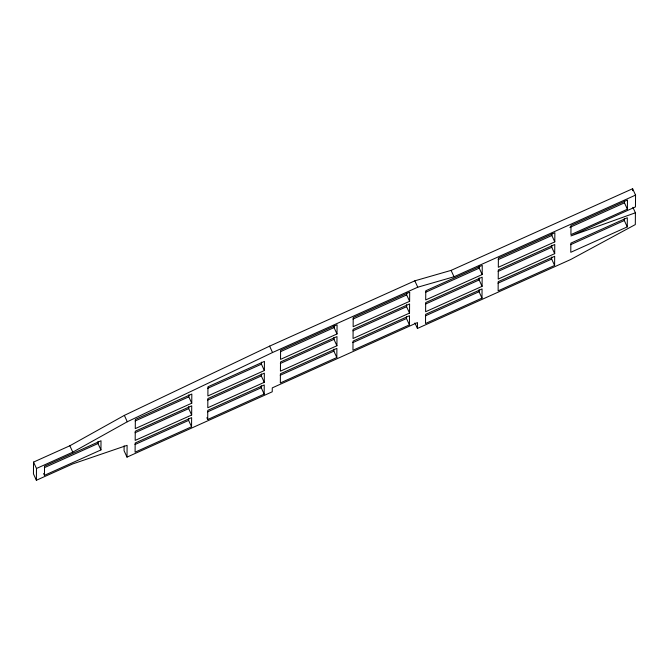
<?xml version="1.0" encoding="UTF-8"?>
<svg xmlns="http://www.w3.org/2000/svg" width="669" height="669" viewBox="0 0 669 669"><rect width="100%" height="100%" fill="white"/><g stroke="black" fill="none" stroke-linecap="round" stroke-linejoin="round"><path stroke-width="1" d="M635.408 212.792L570.916 235.931L635.458 206.905L635.55 195.122L632.615 188.733L451.09 270.385L414.83 280.821L269.607 346.132L124.35 415.382L69.852 445.763L33.542 462.095L33.45 473.878L36.385 480.267L72.695 463.935L127.102 445.337L127.01 457.119L272.233 391.8L272.266 387.869L417.481 322.558L417.439 328.446L570.724 259.505L635.316 224.583L635.408 212.792L632.891 207.323M36.385 480.267L36.477 468.484L33.542 462.095M44.463 475.325L44.539 466.159L101.011 440.762L100.944 449.928L44.463 475.325L43.627 473.501M100.944 449.928L98 443.539L98.017 441.507M124.116 445.822L124.074 450.73L127.01 457.119M191.56 426.78L191.635 417.615L135.163 443.012L135.088 452.177L191.56 426.78L188.625 420.391L188.641 418.359M191.66 414.997L191.727 405.832L135.255 431.229L135.18 440.394L191.66 414.997L188.717 408.608L188.733 406.576M191.752 403.206L191.819 394.041L135.347 419.446L135.272 428.612L191.752 403.206L188.817 396.826L188.834 394.785M207.699 419.522L207.775 410.356L264.247 384.951L264.171 394.116L207.699 419.522L206.863 417.699M264.171 394.116L261.236 387.736L261.253 385.704M264.263 382.334L264.339 373.168L207.867 398.573L207.791 407.739L264.263 382.334L261.328 375.953L261.345 373.912M264.364 370.551L264.431 361.385L207.959 386.791L207.883 395.956L264.364 370.551L261.428 364.17L261.437 362.13M336.816 357.53L336.892 348.365L280.411 373.77L280.344 382.936L336.816 357.53L333.881 351.15L333.898 349.109M336.908 345.748L336.984 336.582L280.503 361.988L280.436 371.153L336.908 345.748L333.973 339.367L333.99 337.327M337 333.965L337.076 324.8L280.604 350.196L280.528 359.37L337 333.965L334.065 327.584L334.082 325.544M409.428 324.875L409.503 315.709L353.023 341.115L352.956 350.28L409.428 324.875L406.493 318.494L406.509 316.454M409.52 313.092L409.595 303.927L353.115 329.324L353.048 338.489L409.52 313.092L406.585 306.703L406.601 304.671M409.612 301.309L409.687 292.144L353.207 317.541L353.14 326.706L409.612 301.309L406.677 294.92L406.693 292.888M481.989 298.106L482.065 288.941L425.593 314.346L425.517 323.512L481.989 298.106L479.054 291.726L479.071 289.685M482.081 286.324L482.157 277.158L425.685 302.564L425.609 311.729L482.081 286.324L479.146 279.943L479.163 277.903M482.182 274.541L482.249 265.376L425.777 290.772L425.701 299.938L482.182 274.541L479.238 268.152L479.255 266.12M554.601 265.451L554.676 256.286L498.196 281.682L498.129 290.848L554.601 265.451L551.666 259.07L551.682 257.03M554.693 253.668L554.768 244.503L498.296 269.9L498.221 279.065L554.693 253.668L551.758 247.279L551.774 245.247M554.785 241.885L554.86 232.72L498.388 258.117L498.313 267.282L554.785 241.885L551.85 235.496L551.866 233.464M627.263 226.9L627.33 217.734L570.858 243.131L570.782 252.297L627.263 226.9L624.319 220.519L624.336 218.479M627.397 209.221L627.472 200.056L571 225.461L570.925 234.627L627.397 209.221L624.461 202.841L624.478 200.8M632.598 190.698L632.615 188.733M36.477 468.484L72.787 452.152L127.286 421.763L272.542 352.521L417.765 287.202L454.025 276.765L635.55 195.122M280.411 351.71L334.065 327.584M353.023 319.054L406.677 294.92M135.163 420.96L188.817 396.826M207.775 388.296L261.428 364.17M425.593 292.286L479.238 268.152M498.204 259.631L551.85 235.496M569.871 227.393L624.461 202.841M44.355 467.673L98 443.539M280.319 363.493L333.973 339.367M352.931 330.837L406.585 306.703M135.071 432.743L188.717 408.608M207.683 400.087L261.328 375.953M425.501 304.069L479.146 279.943M498.104 271.413L551.758 247.279M280.227 375.284L333.881 351.15M352.839 342.62L406.493 318.494M570.674 244.645L624.319 220.519M134.979 444.525L188.625 420.391M207.591 411.87L261.236 387.736M425.4 315.852L479.054 291.726M498.012 283.196L551.666 259.07M451.09 270.385L454.025 276.765M414.83 280.821L417.765 287.202M414.922 322.976L417.439 328.446M269.607 346.132L272.542 352.521M124.35 415.382L127.286 421.763M69.852 445.763L72.787 452.152"/></g></svg>
